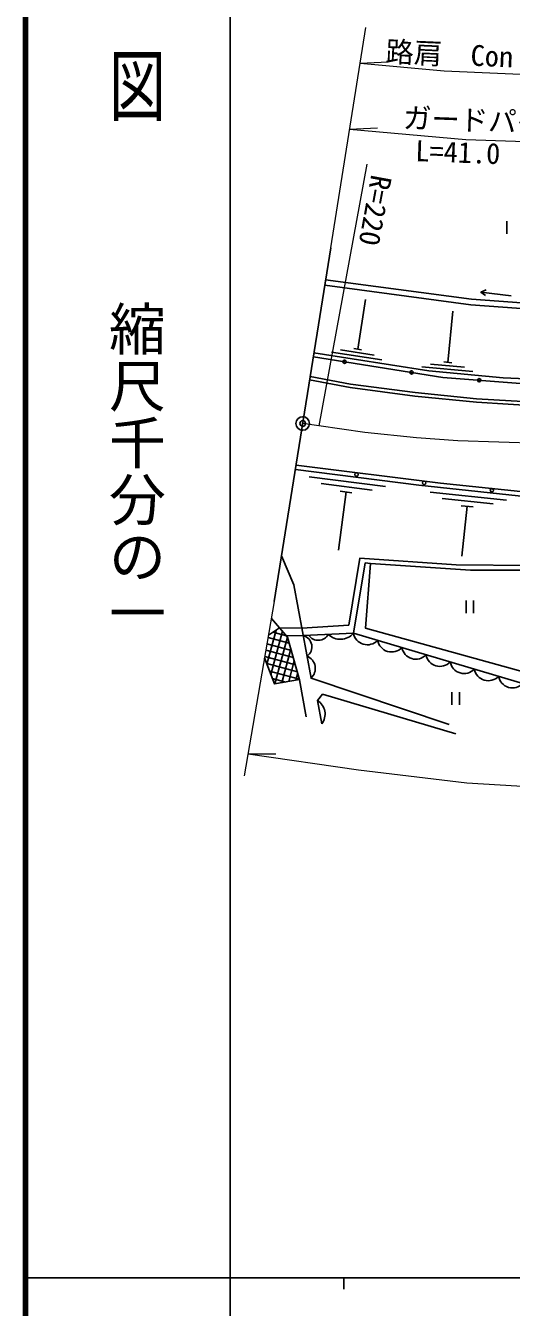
# Model space of a CAD drawing. Units: millimetres at full size, sheet at 1:1000; details may follow other scales. Extents: x 40000 to 680000, y 20000 to 380000.
# Drawn here: x 40000 to 82758, y 202409 to 315178 of the extents above; entities that cross this region are included whole.
import ezdxf
from ezdxf.enums import TextEntityAlignment as Align

# ---------------------------------------------------------------- set-up
doc = ezdxf.new("R2010")
doc.units = ezdxf.units.MM
doc.header["$LTSCALE"] = 1000
doc.header["$PDMODE"] = 32
doc.header["$PDSIZE"] = 500
doc.linetypes.add('CHAIN', pattern=[18.5, 12, -1.5, 3.5, -1.5])
for name, color, linetype, lineweight in [('M-BGD', 7, 'Continuous', 25), ('M-BMK', 2, 'CHAIN', 13), ('M-BMK-OTRS', 5, 'Continuous', 25), ('M-BMK-SRVR', 3, 'Continuous', 25), ('M-STR-HTXT', 7, 'Continuous', 13), ('M-TTL', 2, 'Continuous', 140), ('M-TTL-BAND', 7, 'Continuous', 25)]:
    doc.layers.add(name, color=color, linetype=linetype, lineweight=lineweight)
doc.layers.add('M-OTRS', color=6, linetype='Continuous')
doc.styles.add('@ＭＳ ゴシック', font='')
doc.styles.add('ＭＳ ゴシック', font='')
doc.styles.get('@ＭＳ ゴシック').set_extended_font_data('@MS Gothic')
doc.styles.get('ＭＳ ゴシック').set_extended_font_data('MS Gothic')

msp = doc.modelspace()

# ---------------------------------------------------------------- linework, layer by layer
at = {"layer": 'M-BGD'}
for p, q in [((82366, 297977), (82366, 296859)), ((69232, 286706), (69923, 291090)), ((80072, 291727), (80475, 291423)), ((77174, 285555), (77591, 290053)), ((66916, 286463), (71362, 285763)), ((67704, 286643), (70667, 286176)), ((68887, 286760), (69578, 286651)), ((75653, 285395), (78640, 285118)), ((76826, 285588), (77523, 285523)), ((74879, 285166), (79359, 284750)), ((71664, 274620), (64968, 275471)), ((70492, 274315), (66028, 274883)), ((68203, 274153), (67553, 269036)), ((68724, 274086), (67682, 274219)), ((82317, 273426), (75605, 274141)), ((81151, 273098), (76676, 273574)), ((79388, 272833), (78344, 272944)), ((78866, 272888), (78397, 268488)), ((78766, 264604), (78766, 263486)), ((79433, 264604), (79433, 263486)), ((61243, 258987), (62047, 261991)), ((61378, 261553), (62348, 262187)), ((61583, 258086), (62603, 261892)), ((62951, 261492), (61770, 261809)), ((64319, 262152), (62348, 262187)), ((63390, 260210), (61246, 260784)), ((63212, 260840), (61342, 261341)), ((61946, 257264), (63048, 261380)), ((64437, 261509), (62951, 261492)), ((63745, 258950), (61054, 259671)), ((63567, 259580), (61150, 260228)), ((62556, 257370), (63353, 260342)), ((63923, 258320), (61221, 259044)), ((64100, 257690), (61466, 258396)), ((63167, 257477), (63651, 259283)), ((62899, 257430), (61711, 257748)), ((63778, 257583), (63950, 258224)), ((77530, 256533), (77530, 255415)), ((78197, 256533), (78197, 255415))]:
    msp.add_line(p, q, dxfattribs=at)
for points in [[(65383, 286401), (75505, 284806), (82030, 284202), (88049, 283924), (95918, 283924), (102425, 284169), (100807, 287163), (100513, 288862), (95080, 288718), (94082, 290057), (86036, 290107), (79196, 290615), (66331, 292333)], [(100333, 289357), (95326, 289225), (94334, 290556), (86056, 290607), (79248, 291112), (66410, 292827)], [(82747, 291396), (80072, 291727), (80537, 291924)], [(63743, 276131), (74604, 274750), (88806, 273237), (98444, 272883), (108463, 273367), (117976, 274264), (127771, 275816), (133203, 276661), (141525, 278516), (149756, 280691), (158682, 283484), (166425, 286128), (167370, 286026), (167955, 285788)], [(105120, 283901), (96950, 283575), (90925, 283464), (83564, 283695), (76738, 284224), (65327, 286046)], [(65048, 284299), (68611, 283648), (74285, 282888), (79700, 282340), (85283, 282007), (91290, 281898), (96335, 281975), (104953, 282494)], [(65000, 284003), (68564, 283352), (74250, 282590), (79676, 282041), (85271, 281707), (91289, 281598), (96347, 281676), (104971, 282195)], [(63801, 276494), (76526, 274924), (86387, 273899), (94076, 273443), (102905, 273538), (110066, 273860), (122877, 275469)], [(64319, 262152), (68438, 262436), (69411, 268322), (77905, 267742), (84441, 267687), (92291, 268023), (96981, 268494), (107891, 269726)], [(62531, 268544), (63612, 265981), (65129, 257765), (77288, 253688)], [(64437, 261509), (68854, 261722), (69892, 267905), (70366, 267844), (79174, 267270), (90137, 267270), (91056, 267270), (106379, 268838), (108582, 263613), (110602, 259633), (105310, 259529), (98883, 261328), (90680, 264591), (91056, 267270)], [(90137, 267270), (89336, 263874), (86980, 257453), (69923, 262158), (70366, 267844)], [(64686, 254371), (64122, 257611), (63065, 261360), (61630, 263014)], [(68854, 261722), (86525, 256471), (84834, 252074)], [(61032, 259543), (61897, 257256), (64117, 257642)], [(77866, 252869), (66136, 256346), (65693, 255800), (66068, 253738)]]:
    msp.add_lwpolyline(points, dxfattribs=at)
for centre in [(68077, 285607), (73975, 284665), (79930, 283976), (69126, 275686), (75081, 274951), (81046, 274304)]:
    msp.add_circle(centre, 150, dxfattribs=at)
for centre, radius, start, end in [((67701, 262689), 1505, 225.49615, 320.03688), ((70081, 261952), 1248, 190.58702, 316.31288), ((64186, 260528), 1013, 305.31485, 75.60481), ((65761, 262112), 1014, 214.83603, 330.69701), ((72210, 261319), 1248, 190.58702, 316.31288), ((64333, 258619), 1168, 312.95638, 67.96328), ((74340, 260686), 1248, 190.58702, 316.31288), ((76469, 260054), 1248, 190.58702, 316.31288), ((78598, 259421), 1248, 190.58702, 316.31288), ((80728, 258788), 1248, 190.58702, 316.31288), ((82857, 258155), 1248, 190.58702, 316.31288), ((64954, 254601), 1409, 322.26978, 58.35029)]:
    msp.add_arc(centre, radius, start, end, dxfattribs=at)
at = {"layer": 'M-BMK'}
msp.add_lwpolyline([(256005, 324541), (242740, 318989), (233106, 315528), (214210, 308851), (192930, 301228), (172810, 294132), (163710, 290901), (162031, 290353), (155779, 288307), (146213, 285637), (140647, 284260), (136977, 283387), (131784, 282261), (125507, 281088), (120881, 280447), (113777, 279579), (106059, 278954), (98794, 278571), (87850, 278338), (78037, 278654), (74403, 278900), (69870, 279373), (65810, 279957), (64389, 280173)], dxfattribs=at)
at = {"layer": 'M-BMK-OTRS'}
msp.add_line((61885, 264498), (66858, 295633), dxfattribs=at)
at = {"layer": 'M-BMK-SRVR'}
msp.add_circle((64389, 280173), 600, dxfattribs=at)
at = {"layer": 'M-OTRS'}
msp.add_point((64389, 280173), dxfattribs=at)
at = {"layer": 'M-STR-HTXT'}
for p, q in [((66858, 295633), (69954, 315020)), ((69450, 311864), (71902, 311992)), ((68523, 306057), (70974, 306186)), ((70029, 302976), (65810, 279957)), ((61885, 264498), (59247, 249166)), ((59581, 251111), (62036, 251096))]:
    msp.add_line(p, q, dxfattribs=at)
for points in [[(69450, 311864), (76844, 311215), (86229, 310802), (94258, 310645), (99760, 310871)], [(68523, 306057), (78754, 305164), (88362, 304848), (103950, 305209)], [(59581, 251111), (69288, 249688), (78844, 248561), (88605, 247961), (97585, 247760), (106437, 247892), (117876, 248624), (127943, 249755)]]:
    msp.add_lwpolyline(points, dxfattribs=at)
at = {"layer": 'M-TTL'}
msp.add_line((40000, 380000), (40000, 20000), dxfattribs=at)
at = {"layer": 'M-TTL-BAND'}
for p, q in [((58000, 370000), (58000, 20000)), ((40000, 205000), (579000, 205000)), ((68000, 205000), (68000, 204000))]:
    msp.add_line(p, q, dxfattribs=at)

# ---------------------------------------------------------------- texts
at = {"layer": 'M-STR-HTXT', "style": 'ＭＳ ゴシック'}
for s, rotation, p in [('路肩\u3000Con\u3000L=36.0', 357.479, (71621, 311445)), ('ガードパイプ', 357.924, (73171, 305623)), ('L=41.0', 357.924, (74257, 302711)), ('R=220', 259.613, (69895, 302243))]:
    msp.add_text(s, height=1833, rotation=rotation, dxfattribs=at).set_placement(p, align=Align.BOTTOM_LEFT)
at = {"layer": 'M-TTL-BAND', "style": '@ＭＳ ゴシック', "width": 1.4}
msp.add_text('平  面  図', height=3666, rotation=270, dxfattribs=at).set_placement((49777, 306475), align=Align.MIDDLE_RIGHT)
at = {"layer": 'M-TTL-BAND', "style": '@ＭＳ ゴシック'}
msp.add_text('縮尺千分の一', height=3666, rotation=270, dxfattribs=at).set_placement((49777, 261030), align=Align.MIDDLE_RIGHT)

doc.saveas('drawing.dxf')
